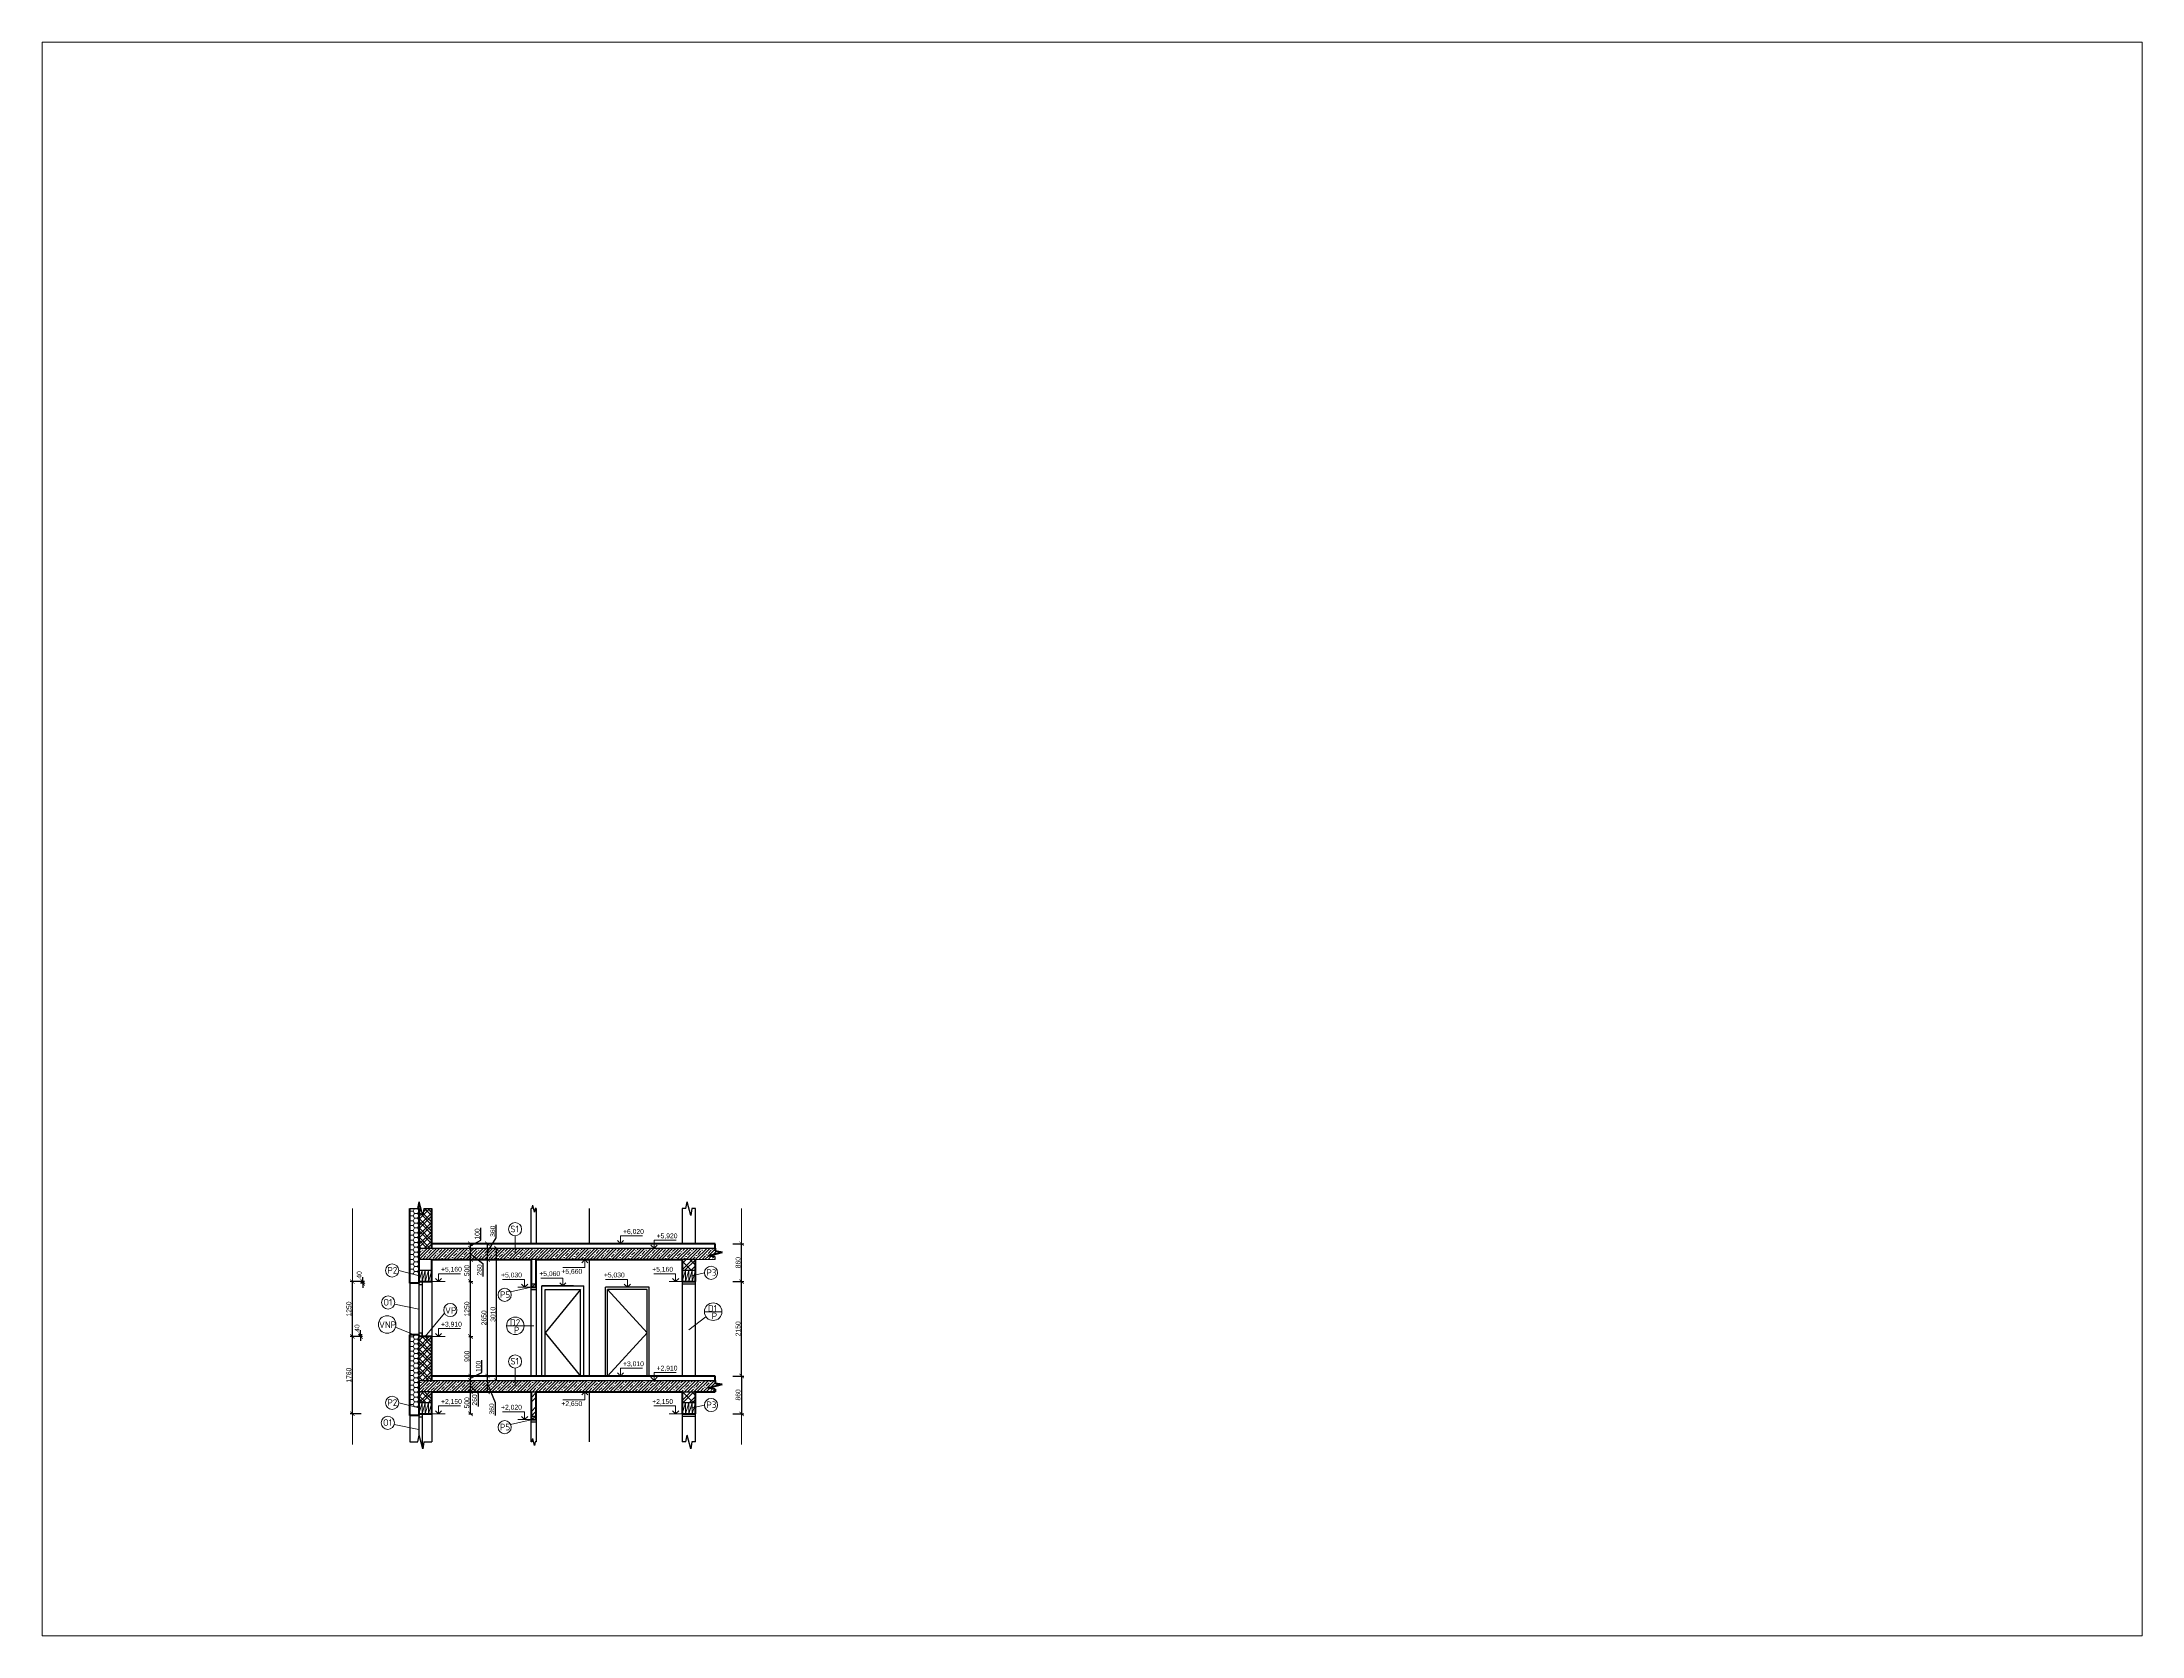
# Paper-space layout 'Layout2' of a CAD drawing. Header units: millimetres. Extents: x 26 to 231, y 20 to 176.
# The model-space entities are those that its viewports show. They can reach past a viewport. Long polylines and large blocks are cut down to what shows.
import ezdxf

# ---------------------------------------------------------------- set-up
doc = ezdxf.new("R2010")
doc.units = ezdxf.units.MM
doc.header["$LTSCALE"] = 300
doc.linetypes.add('HIDDEN', pattern=[0.375, 0.25, -0.125])
doc.layers.get('0').update_dxf_attribs({"plot": 0})
for name, color, linetype, lineweight in [('00 kóty', 7, 'Continuous', 13), ('00 popis', 7, 'Continuous', 13), ('00 tenká plná', 7, 'Continuous', 13), ('00 zdivo', 7, 'Continuous', 50), ('00 šrafy', 7, 'Continuous', 13), ('01 tlustá plná', 7, 'Continuous', 25), ('01 tlustá čárkovaná', 7, 'HIDDEN', 25)]:
    doc.layers.add(name, color=color, linetype=linetype, lineweight=lineweight)
doc.styles.add('ISOCPEUR', font='isocpeur.ttf')
doc.styles.add('koty4', font='arial.ttf', dxfattribs={"height": 110})
doc.dimstyles.new('moje koty osy', dxfattribs={"dimscale": 40, "dimtxt": 130, "dimasz": 2.5, "dimexe": 1.25, "dimexo": 0.0005, "dimtad": 1, "dimtxsty": 'koty4', "dimblk": 'ARCHTICK', "dimcen": 2.5, "dimadec": 0, "dimazin": 0, "dimtfac": 1, "dimtmove": 0, "dimatfit": 3, "dimfxl": 1, "dimfxlon": 1, "dimarcsym": 0})
doc.dimstyles.new('osy 5', dxfattribs={"dimscale": 40, "dimtxt": 110, "dimasz": 2.5, "dimexe": 1.25, "dimexo": 0.0005, "dimtad": 1, "dimtxsty": 'koty4', "dimblk": 'ARCHTICK', "dimcen": 2.5, "dimadec": 0, "dimazin": 0, "dimtfac": 1, "dimtmove": 0, "dimatfit": 3, "dimfxl": 5, "dimfxlon": 1, "dimarcsym": 0})
pattern_1 = [(45, (0, 0), (-106.066, 106.066), []), (45, (70, 0), (-106.066, 106.066), []), (315, (0, 0), (106.066, 106.066), []), (315, (70, 0), (106.066, 106.066), [])]
pattern_2 = [(45, (0, 0), (-106.066, 106.066), []), (45, (70, 0), (-106.066, 106.066), []), (315, (0, 0), (106.066, 106.066), [])]
pattern_3 = [(45, (0, 0), (-106.066, 106.066), [100, -40, 0, -40]), (45, (70, 0), (-106.066, 106.066), []), (45, (140, 0), (-106.066, 106.066), [])]

# ---------------------------------------------------------------- blocks, each defined once
blk = doc.blocks.new('_ArchTick')
at = {"color": 0, "linetype": 'ByBlock', "const_width": 0.15}
blk.add_lwpolyline([(-0.5, -0.5), (0.5, 0.5)], dxfattribs=at)
blk = doc.blocks.new('*D10')
at = {"layer": '00 kóty', "color": 0, "lineweight": -2, "transparency": 16777216}
for p, q in [((1952, 8184), (1862, 8184)), ((1952, 8144), (1862, 8144)), ((1912, 8184), (1912, 8284)), ((1912, 8144), (1912, 8184)), ((1912, 8144), (1912, 8044))]:
    blk.add_line(p, q, dxfattribs=at)
at = {"layer": 'Defpoints', "color": 0, "transparency": 16777216}
for p in [(1912, 8184), (3236, 8184), (3236, 8144)]:
    blk.add_point(p, dxfattribs=at)
at = {"layer": '00 kóty', "color": 0, "lineweight": -2, "transparency": 16777216, "xscale": 100, "yscale": 100, "zscale": 100}
for p, rotation in [((1912, 8184), 270), ((1912, 8144), 90)]:
    blk.add_blockref('_ArchTick', p, dxfattribs=dict(at, rotation=rotation))
at = {"layer": '00 kóty', "color": 0, "transparency": 16777216, "insert": (1831, 8164), "char_height": 110, "attachment_point": 5, "rotation": 90, "style": 'koty4'}
blk.add_mtext('        40', dxfattribs=at)
blk = doc.blocks.new('*D11')
at = {"layer": '00 kóty', "color": 0, "lineweight": -2, "transparency": 16777216}
for p, q in [((2002, 9394), (1912, 9394)), ((2002, 9354), (1912, 9354)), ((1962, 9394), (1962, 9494)), ((1962, 9354), (1962, 9394)), ((1962, 9354), (1962, 9254))]:
    blk.add_line(p, q, dxfattribs=at)
at = {"layer": 'Defpoints', "color": 0, "transparency": 16777216}
for p in [(1962, 9394), (3236, 9394), (3236, 9354)]:
    blk.add_point(p, dxfattribs=at)
at = {"layer": '00 kóty', "color": 0, "lineweight": -2, "transparency": 16777216, "xscale": 100, "yscale": 100, "zscale": 100}
for p, rotation in [((1962, 9394), 270), ((1962, 9354), 90)]:
    blk.add_blockref('_ArchTick', p, dxfattribs=dict(at, rotation=rotation))
at = {"layer": '00 kóty', "color": 0, "transparency": 16777216, "insert": (1881, 9374), "char_height": 110, "attachment_point": 5, "rotation": 90, "style": 'koty4'}
blk.add_mtext('        40', dxfattribs=at)
blk = doc.blocks.new('VYSKOVA KOTA')
at = {"layer": '00 popis'}
for p, q in [((61883, 624), (61812, 695)), ((61883, 803), (61883, 624)), ((61883, 803), (62383, 803)), ((61883, 624), (61953, 695))]:
    blk.add_line(p, q, dxfattribs=at)
blk = doc.blocks.new('*D12')
at = {"layer": '00 kóty', "color": 0, "lineweight": -2, "transparency": 16777216}
for p, q in [((10387, 7244), (10637, 7244)), ((10587, 7244), (10587, 6384)), ((10387, 6384), (10637, 6384))]:
    blk.add_line(p, q, dxfattribs=at)
at = {"layer": 'Defpoints', "color": 0, "transparency": 16777216}
for p in [(9986, 7244), (9536, 6384), (10587, 6384)]:
    blk.add_point(p, dxfattribs=at)
at = {"layer": '00 kóty', "color": 0, "lineweight": -2, "transparency": 16777216, "xscale": 100, "yscale": 100, "zscale": 100}
for p, rotation in [((10587, 7244), 90), ((10587, 6384), 270)]:
    blk.add_blockref('_ArchTick', p, dxfattribs=dict(at, rotation=rotation))
at = {"layer": '00 kóty', "color": 0, "transparency": 16777216, "insert": (10506, 6814), "char_height": 110, "attachment_point": 5, "rotation": 90, "style": 'koty4'}
blk.add_mtext('860', dxfattribs=at)
blk = doc.blocks.new('*D13')
at = {"layer": '00 kóty', "color": 0, "lineweight": -2, "transparency": 16777216}
for p, q in [((10387, 9394), (10637, 9394)), ((10587, 7244), (10587, 9394)), ((10587, 7244), (10637, 7244))]:
    blk.add_line(p, q, dxfattribs=at)
at = {"layer": 'Defpoints', "color": 0, "transparency": 16777216}
for p in [(9536, 9394), (10587, 9394), (10587, 7244)]:
    blk.add_point(p, dxfattribs=at)
at = {"layer": '00 kóty', "color": 0, "lineweight": -2, "transparency": 16777216, "xscale": 100, "yscale": 100, "zscale": 100}
for p, rotation in [((10587, 9394), 90), ((10587, 7244), 270)]:
    blk.add_blockref('_ArchTick', p, dxfattribs=dict(at, rotation=rotation))
at = {"layer": '00 kóty', "color": 0, "transparency": 16777216, "insert": (10506, 8319), "char_height": 110, "attachment_point": 5, "rotation": 90, "style": 'koty4'}
blk.add_mtext('2150', dxfattribs=at)
blk = doc.blocks.new('*D14')
at = {"layer": '00 kóty', "color": 0, "lineweight": -2, "transparency": 16777216}
for p, q in [((10387, 10254), (10637, 10254)), ((10587, 9394), (10587, 10254)), ((10387, 9394), (10637, 9394))]:
    blk.add_line(p, q, dxfattribs=at)
at = {"layer": 'Defpoints', "color": 0, "transparency": 16777216}
for p in [(9986, 10254), (10587, 10254), (9536, 9394)]:
    blk.add_point(p, dxfattribs=at)
at = {"layer": '00 kóty', "color": 0, "lineweight": -2, "transparency": 16777216, "xscale": 100, "yscale": 100, "zscale": 100}
for p, rotation in [((10587, 10254), 90), ((10587, 9394), 270)]:
    blk.add_blockref('_ArchTick', p, dxfattribs=dict(at, rotation=rotation))
at = {"layer": '00 kóty', "color": 0, "transparency": 16777216, "insert": (10506, 9824), "char_height": 110, "attachment_point": 5, "rotation": 90, "style": 'koty4'}
blk.add_mtext('860', dxfattribs=at)
blk = doc.blocks.new('*D15')
at = {"layer": '00 kóty', "color": 0, "lineweight": -2, "transparency": 16777216}
for p, q in [((1926, 8144), (1676, 8144)), ((1726, 6384), (1726, 8144)), ((1926, 6384), (1676, 6384))]:
    blk.add_line(p, q, dxfattribs=at)
at = {"layer": 'Defpoints', "color": 0, "transparency": 16777216}
for p in [(1726, 8144), (3236, 8144), (3236, 6384)]:
    blk.add_point(p, dxfattribs=at)
at = {"layer": '00 kóty', "color": 0, "lineweight": -2, "transparency": 16777216, "xscale": 100, "yscale": 100, "zscale": 100}
for p, rotation in [((1726, 8144), 90), ((1726, 6384), 270)]:
    blk.add_blockref('_ArchTick', p, dxfattribs=dict(at, rotation=rotation))
at = {"layer": '00 kóty', "color": 0, "transparency": 16777216, "insert": (1645, 7264), "char_height": 110, "attachment_point": 5, "rotation": 90, "style": 'koty4'}
blk.add_mtext('1760', dxfattribs=at)
blk = doc.blocks.new('*D16')
at = {"layer": '00 kóty', "color": 0, "lineweight": -2, "transparency": 16777216}
for p, q in [((1926, 9394), (1676, 9394)), ((1726, 8144), (1726, 9394)), ((1926, 8144), (1676, 8144))]:
    blk.add_line(p, q, dxfattribs=at)
at = {"layer": 'Defpoints', "color": 0, "transparency": 16777216}
for p in [(1726, 9394), (3236, 9394), (3236, 8144)]:
    blk.add_point(p, dxfattribs=at)
at = {"layer": '00 kóty', "color": 0, "lineweight": -2, "transparency": 16777216, "xscale": 100, "yscale": 100, "zscale": 100}
for p, rotation in [((1726, 9394), 90), ((1726, 8144), 270)]:
    blk.add_blockref('_ArchTick', p, dxfattribs=dict(at, rotation=rotation))
at = {"layer": '00 kóty', "color": 0, "transparency": 16777216, "insert": (1645, 8769), "char_height": 110, "attachment_point": 5, "rotation": 90, "style": 'koty4'}
blk.add_mtext('1250', dxfattribs=at)
blk = doc.blocks.new('*D17')
at = {"layer": '00 kóty', "color": 0, "lineweight": -2, "transparency": 16777216}
for p, q in [((4375, 6884), (4465, 6884)), ((4415, 6384), (4415, 6884)), ((4375, 6384), (4465, 6384))]:
    blk.add_line(p, q, dxfattribs=at)
at = {"layer": 'Defpoints', "color": 0, "transparency": 16777216}
for p in [(3536, 6884), (4415, 6884), (3536, 6384)]:
    blk.add_point(p, dxfattribs=at)
at = {"layer": '00 kóty', "color": 0, "lineweight": -2, "transparency": 16777216, "xscale": 100, "yscale": 100, "zscale": 100}
for p, rotation in [((4415, 6884), 90), ((4415, 6384), 270)]:
    blk.add_blockref('_ArchTick', p, dxfattribs=dict(at, rotation=rotation))
at = {"layer": '00 kóty', "color": 0, "transparency": 16777216, "insert": (4333, 6634), "char_height": 110, "attachment_point": 5, "rotation": 90, "style": 'koty4'}
blk.add_mtext('500', dxfattribs=at)
blk = doc.blocks.new('*D18')
at = {"layer": '00 kóty', "color": 0, "lineweight": -2, "transparency": 16777216}
for p, q in [((4375, 7144), (4465, 7144)), ((4375, 6884), (4465, 6884)), ((4415, 6884), (4415, 7144)), ((4415, 7014), (4589, 6846)), ((4589, 6846), (4589, 6551))]:
    blk.add_line(p, q, dxfattribs=at)
at = {"layer": 'Defpoints', "color": 0, "transparency": 16777216}
for p in [(3236, 7144), (3536, 6884), (4415, 7144)]:
    blk.add_point(p, dxfattribs=at)
at = {"layer": '00 kóty', "color": 0, "lineweight": -2, "transparency": 16777216, "xscale": 100, "yscale": 100, "zscale": 100}
for p, rotation in [((4415, 7144), 90), ((4415, 6884), 270)]:
    blk.add_blockref('_ArchTick', p, dxfattribs=dict(at, rotation=rotation))
at = {"layer": '00 kóty', "color": 0, "transparency": 16777216, "insert": (4508, 6699), "char_height": 110, "attachment_point": 5, "rotation": 90, "style": 'koty4'}
blk.add_mtext('260', dxfattribs=at)
blk = doc.blocks.new('*D19')
at = {"layer": '00 kóty', "color": 0, "lineweight": -2, "transparency": 16777216}
for p, q in [((4375, 7244), (4465, 7244)), ((4415, 7194), (4674, 7324)), ((4415, 7144), (4415, 7244)), ((4674, 7324), (4674, 7606)), ((4375, 7144), (4465, 7144))]:
    blk.add_line(p, q, dxfattribs=at)
at = {"layer": 'Defpoints', "color": 0, "transparency": 16777216}
for p in [(3536, 7244), (4415, 7244), (3236, 7144)]:
    blk.add_point(p, dxfattribs=at)
at = {"layer": '00 kóty', "color": 0, "lineweight": -2, "transparency": 16777216, "xscale": 100, "yscale": 100, "zscale": 100}
for p, rotation in [((4415, 7244), 90), ((4415, 7144), 270)]:
    blk.add_blockref('_ArchTick', p, dxfattribs=dict(at, rotation=rotation))
at = {"layer": '00 kóty', "color": 0, "transparency": 16777216, "insert": (4593, 7465), "char_height": 110, "attachment_point": 5, "rotation": 90, "style": 'koty4'}
blk.add_mtext('100', dxfattribs=at)
blk = doc.blocks.new('*D20')
at = {"layer": '00 kóty', "color": 0, "lineweight": -2, "transparency": 16777216}
for p, q in [((4375, 8144), (4465, 8144)), ((4415, 7244), (4415, 8144)), ((4375, 7244), (4465, 7244))]:
    blk.add_line(p, q, dxfattribs=at)
at = {"layer": 'Defpoints', "color": 0, "transparency": 16777216}
for p in [(3536, 8144), (4415, 8144), (3536, 7244)]:
    blk.add_point(p, dxfattribs=at)
at = {"layer": '00 kóty', "color": 0, "lineweight": -2, "transparency": 16777216, "xscale": 100, "yscale": 100, "zscale": 100}
for p, rotation in [((4415, 8144), 90), ((4415, 7244), 270)]:
    blk.add_blockref('_ArchTick', p, dxfattribs=dict(at, rotation=rotation))
at = {"layer": '00 kóty', "color": 0, "transparency": 16777216, "insert": (4333, 7694), "char_height": 110, "attachment_point": 5, "rotation": 90, "style": 'koty4'}
blk.add_mtext('900', dxfattribs=at)
blk = doc.blocks.new('*D21')
at = {"layer": '00 kóty', "color": 0, "lineweight": -2, "transparency": 16777216}
for p, q in [((4375, 9394), (4465, 9394)), ((4415, 8144), (4415, 9394)), ((4375, 8144), (4465, 8144))]:
    blk.add_line(p, q, dxfattribs=at)
at = {"layer": 'Defpoints', "color": 0, "transparency": 16777216}
for p in [(3536, 9394), (4415, 9394), (3536, 8144)]:
    blk.add_point(p, dxfattribs=at)
at = {"layer": '00 kóty', "color": 0, "lineweight": -2, "transparency": 16777216, "xscale": 100, "yscale": 100, "zscale": 100}
for p, rotation in [((4415, 9394), 90), ((4415, 8144), 270)]:
    blk.add_blockref('_ArchTick', p, dxfattribs=dict(at, rotation=rotation))
at = {"layer": '00 kóty', "color": 0, "transparency": 16777216, "insert": (4333, 8769), "char_height": 110, "attachment_point": 5, "rotation": 90, "style": 'koty4'}
blk.add_mtext('1250', dxfattribs=at)
blk = doc.blocks.new('*D22')
at = {"layer": '00 kóty', "color": 0, "lineweight": -2, "transparency": 16777216}
for p, q in [((4375, 9894), (4465, 9894)), ((4415, 9394), (4415, 9894)), ((4375, 9394), (4465, 9394))]:
    blk.add_line(p, q, dxfattribs=at)
at = {"layer": 'Defpoints', "color": 0, "transparency": 16777216}
for p in [(3536, 9894), (4415, 9894), (3536, 9394)]:
    blk.add_point(p, dxfattribs=at)
at = {"layer": '00 kóty', "color": 0, "lineweight": -2, "transparency": 16777216, "xscale": 100, "yscale": 100, "zscale": 100}
for p, rotation in [((4415, 9894), 90), ((4415, 9394), 270)]:
    blk.add_blockref('_ArchTick', p, dxfattribs=dict(at, rotation=rotation))
at = {"layer": '00 kóty', "color": 0, "transparency": 16777216, "insert": (4333, 9644), "char_height": 110, "attachment_point": 5, "rotation": 90, "style": 'koty4'}
blk.add_mtext('500', dxfattribs=at)
blk = doc.blocks.new('*D23')
at = {"layer": '00 kóty', "color": 0, "lineweight": -2, "transparency": 16777216}
for p, q in [((4375, 10154), (4465, 10154)), ((4415, 9894), (4415, 10154)), ((4375, 9894), (4465, 9894)), ((4415, 10024), (4699, 9805)), ((4699, 9805), (4699, 9511))]:
    blk.add_line(p, q, dxfattribs=at)
at = {"layer": 'Defpoints', "color": 0, "transparency": 16777216}
for p in [(3536, 10154), (4415, 10154), (3536, 9894)]:
    blk.add_point(p, dxfattribs=at)
at = {"layer": '00 kóty', "color": 0, "lineweight": -2, "transparency": 16777216, "xscale": 100, "yscale": 100, "zscale": 100}
for p, rotation in [((4415, 10154), 90), ((4415, 9894), 270)]:
    blk.add_blockref('_ArchTick', p, dxfattribs=dict(at, rotation=rotation))
at = {"layer": '00 kóty', "color": 0, "transparency": 16777216, "insert": (4618, 9658), "char_height": 110, "attachment_point": 5, "rotation": 90, "style": 'koty4'}
blk.add_mtext('260', dxfattribs=at)
blk = doc.blocks.new('*D24')
at = {"layer": '00 kóty', "color": 0, "lineweight": -2, "transparency": 16777216}
for p, q in [((4649, 10335), (4649, 10617)), ((4375, 10254), (4465, 10254)), ((4375, 10154), (4465, 10154)), ((4415, 10204), (4649, 10335)), ((4415, 10154), (4415, 10254))]:
    blk.add_line(p, q, dxfattribs=at)
at = {"layer": 'Defpoints', "color": 0, "transparency": 16777216}
for p in [(3536, 10254), (3536, 10154), (4415, 10254)]:
    blk.add_point(p, dxfattribs=at)
at = {"layer": '00 kóty', "color": 0, "lineweight": -2, "transparency": 16777216, "xscale": 100, "yscale": 100, "zscale": 100}
for p, rotation in [((4415, 10254), 90), ((4415, 10154), 270)]:
    blk.add_blockref('_ArchTick', p, dxfattribs=dict(at, rotation=rotation))
at = {"layer": '00 kóty', "color": 0, "transparency": 16777216, "insert": (4568, 10476), "char_height": 110, "attachment_point": 5, "rotation": 90, "style": 'koty4'}
blk.add_mtext('100', dxfattribs=at)
blk = doc.blocks.new('*D25')
at = {"layer": '00 kóty', "color": 0, "lineweight": -2, "transparency": 16777216}
for p, q in [((5008, 10154), (4958, 10154)), ((5008, 7144), (5008, 10154)), ((5008, 7144), (4958, 7144))]:
    blk.add_line(p, q, dxfattribs=at)
at = {"layer": 'Defpoints', "color": 0, "transparency": 16777216}
for p in [(5008, 10154), (5008, 10154), (5008, 7144)]:
    blk.add_point(p, dxfattribs=at)
at = {"layer": '00 kóty', "color": 0, "lineweight": -2, "transparency": 16777216, "xscale": 100, "yscale": 100, "zscale": 100}
for p, rotation in [((5008, 10154), 90), ((5008, 7144), 270)]:
    blk.add_blockref('_ArchTick', p, dxfattribs=dict(at, rotation=rotation))
at = {"layer": '00 kóty', "color": 0, "transparency": 16777216, "insert": (4927, 8649), "char_height": 110, "attachment_point": 5, "rotation": 90, "style": 'koty4'}
blk.add_mtext('3010', dxfattribs=at)
blk = doc.blocks.new('*D26')
at = {"layer": '00 kóty', "color": 0, "lineweight": -2, "transparency": 16777216}
for p, q in [((4802, 7244), (4852, 7244)), ((4802, 6884), (4802, 7244)), ((4802, 7064), (4979, 6640)), ((4802, 6884), (4852, 6884)), ((4979, 6640), (4979, 6347))]:
    blk.add_line(p, q, dxfattribs=at)
at = {"layer": 'Defpoints', "color": 0, "transparency": 16777216}
for p in [(4802, 7244), (4802, 7244), (4802, 6884)]:
    blk.add_point(p, dxfattribs=at)
at = {"layer": '00 kóty', "color": 0, "lineweight": -2, "transparency": 16777216, "xscale": 100, "yscale": 100, "zscale": 100}
for p, rotation in [((4802, 7244), 90), ((4802, 6884), 270)]:
    blk.add_blockref('_ArchTick', p, dxfattribs=dict(at, rotation=rotation))
at = {"layer": '00 kóty', "color": 0, "transparency": 16777216, "insert": (4898, 6494), "char_height": 110, "attachment_point": 5, "rotation": 90, "style": 'koty4'}
blk.add_mtext('360', dxfattribs=at)
blk = doc.blocks.new('*D27')
at = {"layer": '00 kóty', "color": 0, "lineweight": -2, "transparency": 16777216}
for p, q in [((4762, 9894), (4852, 9894)), ((4802, 7244), (4802, 9894)), ((4802, 7244), (4852, 7244))]:
    blk.add_line(p, q, dxfattribs=at)
at = {"layer": 'Defpoints', "color": 0, "transparency": 16777216}
for p in [(4666, 9894), (4802, 9894), (4802, 7244)]:
    blk.add_point(p, dxfattribs=at)
at = {"layer": '00 kóty', "color": 0, "lineweight": -2, "transparency": 16777216, "xscale": 100, "yscale": 100, "zscale": 100}
for p, rotation in [((4802, 9894), 90), ((4802, 7244), 270)]:
    blk.add_blockref('_ArchTick', p, dxfattribs=dict(at, rotation=rotation))
at = {"layer": '00 kóty', "color": 0, "transparency": 16777216, "insert": (4721, 8569), "char_height": 110, "attachment_point": 5, "rotation": 90, "style": 'koty4'}
blk.add_mtext('2650', dxfattribs=at)
blk = doc.blocks.new('*D28')
at = {"layer": '00 kóty', "color": 0, "lineweight": -2, "transparency": 16777216}
for p, q in [((5002, 10392), (5002, 10685)), ((4762, 10254), (4852, 10254)), ((4802, 10074), (5002, 10392)), ((4802, 9894), (4802, 10254)), ((4762, 9894), (4852, 9894))]:
    blk.add_line(p, q, dxfattribs=at)
at = {"layer": 'Defpoints', "color": 0, "transparency": 16777216}
for p in [(3536, 10254), (4802, 10254), (4666, 9894)]:
    blk.add_point(p, dxfattribs=at)
at = {"layer": '00 kóty', "color": 0, "lineweight": -2, "transparency": 16777216, "xscale": 100, "yscale": 100, "zscale": 100}
for p, rotation in [((4802, 10254), 90), ((4802, 9894), 270)]:
    blk.add_blockref('_ArchTick', p, dxfattribs=dict(at, rotation=rotation))
at = {"layer": '00 kóty', "color": 0, "transparency": 16777216, "insert": (4921, 10539), "char_height": 110, "attachment_point": 5, "rotation": 90, "style": 'koty4'}
blk.add_mtext('360', dxfattribs=at)

msp = doc.modelspace()

# ---------------------------------------------------------------- hatches: boundary and pattern name
at = {"layer": '00 šrafy'}
h = msp.add_hatch(dxfattribs=at)
h.set_pattern_fill('HONEY', color=256, scale=20)
h.paths.add_polyline_path([(3235.917, 11167.445), (3215.917, 11054.02), (3035.917, 11054.02), (3035.917, 9579.518), (3235.917, 9528.572), (3235.917, 11054.02)])
h = msp.add_hatch(dxfattribs=at)
h.set_pattern_fill('ZDIVO_PEV-VYS', color=256, scale=20, pattern_type=2)
h.set_pattern_definition(pattern_1)
h.paths.add_polyline_path([(3535.917, 11054.02), (3355.917, 11054.02), (3328.133, 10896.451), (3243.7, 11211.589), (3235.917, 11167.445), (3235.917, 10154.02), (3535.917, 10154.02)])
h = msp.add_hatch(dxfattribs=at)
h.set_pattern_fill('BETON_ZB', color=256, scale=20, pattern_type=2)
h.set_pattern_definition(pattern_3)
h.paths.add_polyline_path([(9235.917, 9894.02), (9535.917, 9894.02), (9985.917, 9894.02), (9985.917, 9954.02), (9828.347, 9981.804), (10143.486, 10066.236), (9985.917, 10094.02), (9985.917, 10154.02), (3235.917, 10154.02), (3235.917, 9894.02), (3535.917, 9894.02), (5795.917, 9894.02), (5910.917, 9894.02)])
h.paths.add_polyline_path([(5035.003, 10383.321), (5035.003, 10694.712), (4808.325, 10694.712), (4808.325, 10383.321)], flags=9)
h = msp.add_hatch(dxfattribs=at)
h.set_pattern_fill('ZDIVO_PEV-STR', color=256, scale=20, pattern_type=2)
h.set_pattern_definition(pattern_2)
h.paths.add_polyline_path([(9535.917, 9894.02), (9235.917, 9894.02), (9235.917, 9644.02), (9535.917, 9644.02)])
h = msp.add_hatch(dxfattribs=at)
h.set_pattern_fill('HONEY', color=256, scale=20)
h.paths.add_polyline_path([(3235.917, 8144.02), (3235.917, 8184.02), (3035.917, 8184.02), (3035.917, 6569.518), (3235.917, 6518.572), (3235.917, 6884.02), (3235.917, 7144.02)])
h = msp.add_hatch(dxfattribs=at)
h.set_pattern_fill('ZDIVO_PEV-VYS', color=256, scale=20, pattern_type=2)
h.set_pattern_definition(pattern_1)
h.paths.add_polyline_path([(3535.917, 8144.02), (3235.917, 8144.02), (3235.917, 7144.02), (3535.917, 7144.02)])
h = msp.add_hatch(dxfattribs=at)
h.set_pattern_fill('BETON_ZB', color=256, scale=20, pattern_type=2)
h.set_pattern_definition(pattern_3)
h.paths.add_polyline_path([(9985.917, 6944.02), (9828.347, 6971.804), (10143.486, 7056.236), (9985.917, 7084.02), (9985.917, 7144.02), (3235.917, 7144.02), (3235.917, 6884.02), (3535.917, 6884.02), (5795.917, 6884.02), (5910.917, 6884.02), (9235.917, 6884.02), (9535.917, 6884.02), (9985.917, 6884.02)])
h = msp.add_hatch(dxfattribs=at)
h.set_pattern_fill('ZDIVO_PEV-VYS', color=256, scale=20, pattern_type=2)
h.set_pattern_definition(pattern_1)
h.paths.add_polyline_path([(3535.917, 6884.02), (3235.917, 6884.02), (3235.917, 6634.02), (3535.917, 6634.02)])
h = msp.add_hatch(dxfattribs=at)
h.set_pattern_fill('ZDIVO_OBECNE', color=256, scale=30, pattern_type=2)
h.set_pattern_definition([(45, (0, 0), (-159.099, 159.099), []), (45, (105, 0), (-159.099, 159.099), [])])
h.paths.add_polyline_path([(5910.917, 6884.02), (5795.917, 6884.02), (5795.917, 6329.02), (5910.917, 6329.02)])
h = msp.add_hatch(dxfattribs=at)
h.set_pattern_fill('ZDIVO_PEV-STR', color=256, scale=20, pattern_type=2)
h.set_pattern_definition(pattern_2)
h.paths.add_polyline_path([(9535.917, 6884.02), (9235.917, 6884.02), (9235.917, 6634.02), (9535.917, 6634.02)])

# ---------------------------------------------------------------- linework, layer by layer
at = {"layer": '00 kóty'}
for p, q in [((1725.997, 9394.02), (1725.997, 11054.02)), ((10587.226, 10254.02), (10587.226, 11054.02)), ((9535.917, 9894.02), (9985.917, 9894.02)), ((9985.917, 9894.02), (9985.917, 9954.02)), ((1725.997, 6384.02), (1725.997, 5684.02)), ((10587.226, 6384.02), (10587.226, 5684.02))]:
    msp.add_line(p, q, dxfattribs=at)
at = {"layer": '00 popis'}
for p, q in [((5429.606, 10435.608), (5429.606, 10035.447)), ((3273.417, 9519.02), (2779.827, 9644.752)), ((9423.417, 9519.02), (9741.253, 9594.112)), ((3535.917, 9394.02), (3835.917, 9394.02)), ((5795.917, 9264.02), (5328.019, 9157.152)), ((5795.917, 9264.02), (5495.917, 9264.02)), ((9235.917, 9394.02), (8935.917, 9394.02)), ((3235.917, 8769.02), (2684.522, 8881.122)), ((3385.917, 8144.02), (3822, 8675.292)), ((9738.341, 8707.531), (10138.341, 8707.531)), ((3135.917, 8184.02), (2707.677, 8353.469)), ((3535.917, 8144.02), (3835.917, 8144.02)), ((5234.398, 8386.165), (5634.398, 8386.165)), ((5634.398, 8386.165), (5853.417, 8386.165)), ((9385.917, 8292.295), (9773.103, 8594.854)), ((5429.606, 7425.608), (5429.606, 7025.447)), ((3273.417, 6509.02), (2779.827, 6634.752)), ((3535.917, 6384.02), (3835.917, 6384.02)), ((5795.917, 6250.056), (5328.019, 6143.187)), ((5795.917, 6254.02), (5495.917, 6254.02)), ((9235.917, 6384.02), (8935.917, 6384.02)), ((9423.417, 6509.02), (9741.253, 6584.112)), ((3235.917, 6030.008), (2676.536, 6143.733))]:
    msp.add_line(p, q, dxfattribs=at)
for centre, radius in [((5429.606, 10585.608), 150), ((2629.827, 9644.752), 150), ((9891.253, 9594.112), 150), ((5192.733, 9092.36), 150), ((2517.895, 8416.578), 200), ((2538.929, 8917.215), 150), ((3954.703, 8745.219), 150), ((9938.341, 8707.531), 200), ((5434.398, 8386.165), 200), ((5429.606, 7575.608), 150), ((2629.827, 6634.752), 150), ((9891.253, 6584.112), 150), ((2530.944, 6179.827), 150), ((5192.733, 6078.396), 150)]:
    msp.add_circle(centre, radius, dxfattribs=at)
at = {"layer": '00 tenká plná'}
for p, q in [((3310.917, 9644.02), (3235.917, 9394.02)), ((3385.917, 9644.02), (3310.917, 9394.02)), ((3310.917, 9644.02), (3310.917, 9394.02)), ((3460.917, 9644.02), (3385.917, 9394.02)), ((3385.917, 9394.02), (3385.917, 9644.02)), ((3535.917, 9644.02), (3460.917, 9394.02)), ((3460.917, 9394.02), (3460.917, 9644.02)), ((9310.917, 9644.02), (9235.917, 9394.02)), ((9385.917, 9644.02), (9310.917, 9394.02)), ((9310.917, 9644.02), (9310.917, 9394.02)), ((9460.917, 9644.02), (9385.917, 9394.02)), ((9385.917, 9394.02), (9385.917, 9644.02)), ((9535.917, 9644.02), (9460.917, 9394.02)), ((9460.917, 9394.02), (9460.917, 9644.02)), ((5795.917, 9264.02), (5910.917, 9339.02)), ((3310.917, 6634.02), (3235.917, 6384.02)), ((3385.917, 6634.02), (3310.917, 6384.02)), ((3310.917, 6634.02), (3310.917, 6384.02)), ((3460.917, 6634.02), (3385.917, 6384.02)), ((3385.917, 6384.02), (3385.917, 6634.02)), ((3535.917, 6634.02), (3460.917, 6384.02)), ((3460.917, 6384.02), (3460.917, 6634.02)), ((5795.917, 6254.02), (5910.917, 6329.02)), ((9310.917, 6634.02), (9235.917, 6384.02)), ((9385.917, 6634.02), (9310.917, 6384.02)), ((9310.917, 6634.02), (9310.917, 6384.02)), ((9460.917, 6634.02), (9385.917, 6384.02)), ((9385.917, 6384.02), (9385.917, 6634.02)), ((9535.917, 6634.02), (9460.917, 6384.02)), ((9460.917, 6384.02), (9460.917, 6634.02))]:
    msp.add_line(p, q, dxfattribs=at)
at = {"layer": '00 zdivo'}
for p, q in [((3035.917, 9354.02), (3035.917, 11054.02)), ((3035.917, 9354.02), (3035.917, 11054.02)), ((3235.917, 11054.02), (3235.917, 9354.02)), ((3535.917, 10154.02), (3535.917, 11054.02)), ((3235.917, 10154.02), (3235.917, 9894.02)), ((9985.917, 10254.02), (3535.917, 10254.02)), ((9828.347, 9981.804), (10143.486, 10066.236)), ((9985.917, 10154.02), (9985.917, 10254.02)), ((9985.917, 10154.02), (9985.917, 10094.02)), ((9985.917, 10094.02), (10143.486, 10066.236)), ((3535.917, 9394.02), (3535.917, 9894.02)), ((3535.917, 9894.02), (5795.917, 9894.02)), ((5795.917, 9894.02), (5795.917, 9264.02)), ((5910.917, 9894.02), (9235.917, 9894.02)), ((5910.917, 9264.02), (5910.917, 9894.02)), ((9235.917, 9894.02), (9235.917, 9394.02)), ((9535.917, 9394.02), (9535.917, 9894.02)), ((9985.917, 9954.02), (9828.347, 9981.804)), ((3235.917, 9354.02), (3035.917, 9354.02)), ((3235.917, 9434.02), (3235.917, 9394.02)), ((3235.917, 9394.02), (3535.917, 9394.02)), ((5795.917, 9264.02), (5910.917, 9264.02)), ((9235.917, 9394.02), (9535.917, 9394.02)), ((3035.917, 6344.02), (3035.917, 8184.02)), ((3235.917, 8184.02), (3035.917, 8184.02)), ((3235.917, 8184.02), (3235.917, 8144.02)), ((3535.917, 8144.02), (3235.917, 8144.02)), ((3535.917, 7144.02), (3535.917, 8144.02)), ((9985.917, 7244.02), (3535.917, 7244.02)), ((9985.917, 7144.02), (9985.917, 7244.02)), ((3235.917, 7144.02), (3235.917, 6884.02)), ((3235.917, 6884.02), (3235.917, 6344.02)), ((3535.917, 6884.02), (5795.917, 6884.02)), ((3535.917, 6384.02), (3535.917, 6884.02)), ((5795.917, 6884.02), (5795.917, 6254.02)), ((5910.917, 6254.02), (5910.917, 6884.02)), ((5910.917, 6884.02), (9235.917, 6884.02)), ((9235.917, 6884.02), (9235.917, 6384.02)), ((9535.917, 6884.02), (9985.917, 6884.02)), ((9535.917, 6384.02), (9535.917, 6884.02)), ((9828.347, 6971.804), (10143.486, 7056.236)), ((9985.917, 6944.02), (9828.347, 6971.804)), ((9985.917, 7144.02), (9985.917, 7084.02)), ((9985.917, 7084.02), (10143.486, 7056.236)), ((9985.917, 6944.02), (9985.917, 6884.02)), ((3235.917, 6344.02), (3035.917, 6344.02)), ((3235.917, 6384.02), (3535.917, 6384.02)), ((5795.917, 6254.02), (5910.917, 6254.02)), ((9235.917, 6384.02), (9535.917, 6384.02))]:
    msp.add_line(p, q, dxfattribs=at)
at = {"layer": '01 tlustá plná'}
for p, q in [((3035.917, 11054.02), (3215.917, 11054.02)), ((3215.917, 11054.02), (3243.7, 11211.589)), ((3235.917, 11167.445), (3235.917, 10154.02)), ((3328.133, 10896.451), (3243.7, 11211.589)), ((3355.917, 11054.02), (3328.133, 10896.451)), ((3355.917, 11054.02), (3535.917, 11054.02)), ((3535.917, 10154.02), (3535.917, 11054.02)), ((5795.917, 10254.02), (5795.917, 11054.02)), ((5818.417, 11054.02), (5795.917, 11054.02)), ((5818.417, 11054.02), (5832.308, 11132.804)), ((5874.525, 10975.235), (5832.308, 11132.804)), ((5888.417, 11054.02), (5874.525, 10975.235)), ((5910.917, 11054.02), (5888.417, 11054.02)), ((5910.917, 11054.02), (5910.917, 10254.02)), ((7120.917, 10254.02), (7120.917, 11054.02)), ((9235.917, 11054.02), (9235.917, 10254.02)), ((9315.917, 11054.02), (9235.917, 11054.02)), ((9315.917, 11054.02), (9343.7, 11211.589)), ((9428.133, 10896.451), (9343.7, 11211.589)), ((9455.917, 11054.02), (9428.133, 10896.451)), ((9535.917, 11054.02), (9455.917, 11054.02)), ((9535.917, 10254.02), (9535.917, 11054.02)), ((3235.917, 10154.02), (9985.917, 10154.02)), ((3535.917, 9894.02), (3235.917, 9894.02)), ((3535.917, 9644.02), (3235.917, 9644.02)), ((5910.917, 9894.02), (5795.917, 9894.02)), ((7120.917, 7244.02), (7120.917, 9894.02)), ((9535.917, 9894.02), (9235.917, 9894.02)), ((9535.917, 9644.02), (9235.917, 9644.02)), ((3035.917, 9354.02), (3035.917, 8184.02)), ((3235.917, 9394.02), (3235.917, 9434.02)), ((3235.917, 9354.02), (3235.917, 8184.02)), ((3310.917, 9319.02), (3235.917, 9319.02)), ((3310.917, 9394.02), (3310.917, 8144.02)), ((3535.917, 9394.02), (3535.917, 8144.02)), ((5795.917, 9339.02), (5910.917, 9339.02)), ((5795.917, 7244.02), (5795.917, 9264.02)), ((5795.917, 9214.02), (5910.917, 9214.02)), ((5910.917, 9264.02), (5910.917, 7244.02)), ((6035.917, 7244.02), (6035.917, 9294.02)), ((6760.917, 9294.02), (6035.917, 9294.02)), ((6035.917, 9294.02), (6995.917, 9294.02)), ((6115.917, 7244.02), (6115.917, 9214.02)), ((6115.917, 9214.02), (6915.917, 9214.02)), ((6915.917, 7244.02), (6915.917, 9214.02)), ((6995.917, 7244.02), (6995.917, 9294.02)), ((7485.917, 7244.02), (7485.917, 9264.02)), ((8485.917, 9264.02), (7485.917, 9264.02)), ((8435.917, 9214.02), (7535.917, 9214.02)), ((7535.917, 7244.02), (7535.917, 9214.02)), ((8435.917, 7244.02), (8435.917, 9214.02)), ((8485.917, 7244.02), (8485.917, 9264.02)), ((9235.917, 9394.02), (9235.917, 9344.02)), ((9235.917, 9344.02), (9535.917, 9344.02)), ((9235.917, 9344.02), (9235.917, 7244.02)), ((9535.917, 9344.02), (9535.917, 9394.02)), ((9535.917, 7244.02), (9535.917, 9344.02)), ((3310.917, 8219.02), (3235.917, 8219.02)), ((3235.917, 8144.02), (3235.917, 7144.02)), ((3310.917, 8144.02), (3310.917, 8219.02)), ((3535.917, 7144.02), (3535.917, 8144.02)), ((3235.917, 7144.02), (9985.917, 7144.02)), ((3535.917, 6884.02), (3235.917, 6884.02)), ((5795.917, 6884.02), (5910.917, 6884.02)), ((7120.917, 5744.02), (7120.917, 6884.02)), ((9235.917, 6884.02), (9535.917, 6884.02)), ((3035.917, 6344.02), (3035.917, 5744.02)), ((3535.917, 6634.02), (3235.917, 6634.02)), ((3235.917, 6349.02), (3235.917, 5857.445)), ((3310.917, 6309.02), (3235.917, 6309.02)), ((3310.917, 6384.02), (3310.917, 5650.709)), ((3535.917, 6384.02), (3535.917, 5744.02)), ((5795.917, 6329.02), (5910.917, 6329.02)), ((5795.917, 5744.02), (5795.917, 6254.02)), ((5910.917, 6254.02), (5910.917, 5744.02)), ((9535.917, 6634.02), (9235.917, 6634.02)), ((9235.917, 6384.02), (9235.917, 6334.02)), ((9235.917, 6334.02), (9535.917, 6334.02)), ((9235.917, 6334.02), (9235.917, 5744.02)), ((9535.917, 6334.02), (9535.917, 6384.02)), ((9535.917, 5744.02), (9535.917, 6334.02)), ((3035.917, 5744.02), (3215.917, 5744.02)), ((3215.917, 5744.02), (3243.7, 5901.589)), ((3328.133, 5586.451), (3243.7, 5901.589)), ((3355.917, 5744.02), (3328.133, 5586.451)), ((3355.917, 5744.02), (3535.917, 5744.02)), ((5795.917, 6204.02), (5910.917, 6204.02)), ((5818.417, 5744.02), (5795.917, 5744.02)), ((5818.417, 5744.02), (5832.308, 5822.804)), ((5874.525, 5665.235), (5832.308, 5822.804)), ((5888.417, 5744.02), (5874.525, 5665.235)), ((5910.917, 5744.02), (5888.417, 5744.02)), ((9315.917, 5744.02), (9235.917, 5744.02)), ((9315.917, 5744.02), (9343.7, 5901.589)), ((9428.133, 5586.451), (9343.7, 5901.589)), ((9455.917, 5744.02), (9428.133, 5586.451)), ((9535.917, 5744.02), (9455.917, 5744.02))]:
    msp.add_line(p, q, dxfattribs=at)
at = {"layer": '01 tlustá čárkovaná'}
for p, q in [((6915.917, 9214.02), (6115.917, 8229.02)), ((7535.917, 9214.02), (8435.917, 8229.02)), ((6115.917, 8229.02), (6915.917, 7244.02)), ((8435.917, 8229.02), (7535.917, 7244.02))]:
    msp.add_line(p, q, dxfattribs=at)

# ---------------------------------------------------------------- block references
at = {"layer": '00 popis'}
for p in [(-54052.867, 9629.555), (-53289.049, 9529.555), (-58196.799, 8769.555), (-58196.799, 7519.555), (-54052.867, 6619.555), (-53289.049, 6519.555), (-58196.799, 5759.555)]:
    msp.add_blockref('VYSKOVA KOTA', p, dxfattribs=at)
at = {"layer": '00 popis', "rotation": 180}
for p in [(68901.386, 10518.485), (68901.386, 7508.485)]:
    msp.add_blockref('VYSKOVA KOTA', p, dxfattribs=at)
at = {"layer": '00 popis', "xscale": -1}
for p in [(70968.633, 8769.555), (67528.633, 8639.555), (68398.633, 8669.555), (69868.633, 8639.555), (67528.633, 5629.555), (70968.633, 5759.555)]:
    msp.add_blockref('VYSKOVA KOTA', p, dxfattribs=at)

# ---------------------------------------------------------------- texts
at = {"layer": '00 popis', "linetype": 'Continuous', "lineweight": 30}
for s, height, style, p in [('S1', 150, 'ISOCPEUR', (5322.236, 10515.793)), ('+6,020', 110, 'koty4', (7888.557, 10478.68)), ('+5,920', 110, 'koty4', (8652.374, 10378.68)), ('P2', 150, 'ISOCPEUR', (2522.457, 9574.937)), ('+5,160', 110, 'koty4', (3744.624, 9618.68)), ('+5,030', 110, 'koty4', (5111.718, 9488.68)), ('+5,060', 110, 'koty4', (5981.718, 9518.68)), ('+5,660', 110, 'koty4', (6484.471, 9571.141)), ('+5,030', 110, 'koty4', (7451.718, 9488.68)), ('+5,160', 110, 'koty4', (8551.718, 9618.68)), ('P3', 150, 'ISOCPEUR', (9783.883, 9524.297)), ('P5', 150, 'ISOCPEUR', (5085.364, 9022.546)), ('O1', 150, 'ISOCPEUR', (2431.56, 8847.401)), ('VP', 150, 'ISOCPEUR', (3834.703, 8660.99)), ('D1', 150, 'ISOCPEUR', (9819.664, 8707.531)), ('P', 150, 'ISOCPEUR', (9906.348, 8535.406)), ('VNP', 150, 'ISOCPEUR', (2332.155, 8336.798)), ('+3,910', 110, 'koty4', (3744.624, 8368.68)), ('D2', 150, 'ISOCPEUR', (5315.721, 8386.165)), ('P', 150, 'ISOCPEUR', (5402.404, 8214.04)), ('S1', 150, 'ISOCPEUR', (5322.236, 7505.793)), ('+3,010', 110, 'koty4', (7888.557, 7468.68)), ('+2,910', 110, 'koty4', (8652.374, 7368.68)), ('P2', 150, 'ISOCPEUR', (2522.457, 6564.937)), ('+2,150', 110, 'koty4', (3744.624, 6608.68)), ('+2,150', 110, 'koty4', (8551.718, 6608.68)), ('O1', 150, 'ISOCPEUR', (2423.574, 6110.013)), ('+2,020', 110, 'koty4', (5111.718, 6478.68)), ('+2,650', 110, 'koty4', (6484.471, 6561.141)), ('P3', 150, 'ISOCPEUR', (9783.883, 6514.297)), ('P5', 150, 'ISOCPEUR', (5085.364, 6008.582))]:
    msp.add_text(s, height=height, dxfattribs=dict(at, style=style)).set_placement(p)

# ---------------------------------------------------------------- dimensions: what is measured, and where the dimension line sits
at = {"layer": '00 kóty'}
for base, p1, p2, picture, middle in [((4801.818, 10254.02), (4665.917, 9894.02), (3535.917, 10254.02), '*D28', (5001.889, 10417.274)), ((4414.576, 10254.02), (3535.917, 10154.02), (3535.917, 10254.02), '*D24', (4649.108, 10359.65)), ((4414.576, 10154.02), (3535.917, 9894.02), (3535.917, 10154.02), '*D23', (4698.948, 9780.098)), ((4414.576, 7244.02), (3235.917, 7144.02), (3535.917, 7244.02), '*D19', (4673.802, 7348.999)), ((4414.576, 7144.02), (3535.917, 6884.02), (3235.917, 7144.02), '*D18', (4589.402, 6820.796)), ((4801.818, 7244.02), (4801.818, 6884.02), (4801.818, 7244.02), '*D26', (4978.828, 6614.853))]:
    dim = msp.add_linear_dim(base=base, p1=p1, p2=p2, angle=90, dimstyle='moje koty osy', override={"dimtmove": 1}, dxfattribs=at)
    dim.commit()
    dim.dimension.update_dxf_attribs({"geometry": picture, "text_midpoint": middle, "dimtype": 160})
for base, p1, p2, dimstyle, picture, middle in [((5008.28, 10154.02), (5008.28, 7144.02), (5008.28, 10154.02), 'moje koty osy', '*D25', (4927.08, 8649.02)), ((1725.997, 9394.02), (3235.917, 8144.02), (3235.917, 9394.02), 'osy 5', '*D16', (1644.834, 8769.02)), ((10587.226, 9394.02), (10587.226, 7244.02), (9535.917, 9394.02), 'osy 5', '*D13', (10506.063, 8319.02)), ((1725.997, 8144.02), (3235.917, 6384.02), (3235.917, 8144.02), 'osy 5', '*D15', (1644.834, 7264.02)), ((10587.226, 6384.02), (9985.917, 7244.02), (9535.917, 6384.02), 'osy 5', '*D12', (10506.063, 6814.02)), ((4414.576, 6884.02), (3535.917, 6384.02), (3535.917, 6884.02), 'moje koty osy', '*D17', (4333.413, 6634.02))]:
    dim = msp.add_linear_dim(base=base, p1=p1, p2=p2, angle=90, dimstyle=dimstyle, dxfattribs=at)
    dim.commit()
    dim.dimension.update_dxf_attribs({"geometry": picture, "text_midpoint": middle})
for base, p1, p2, dimstyle, picture, middle in [((10587.226, 10254.02), (9535.917, 9394.02), (9985.917, 10254.02), 'osy 5', '*D14', (10506.063, 9824.02)), ((4414.576, 9894.02), (3535.917, 9394.02), (3535.917, 9894.02), 'moje koty osy', '*D22', (4333.413, 9644.02)), ((4801.818, 9894.02), (4801.818, 7244.02), (4665.917, 9894.02), 'moje koty osy', '*D27', (4720.655, 8569.02)), ((4414.576, 9394.02), (3535.917, 8144.02), (3535.917, 9394.02), 'moje koty osy', '*D21', (4333.413, 8769.02)), ((4414.576, 8144.02), (3535.917, 7244.02), (3535.917, 8144.02), 'moje koty osy', '*D20', (4333.413, 7694.02))]:
    dim = msp.add_linear_dim(base=base, p1=p1, p2=p2, angle=90, dimstyle=dimstyle, override={"dimtmove": 1}, dxfattribs=at)
    dim.commit()
    dim.dimension.update_dxf_attribs({"geometry": picture, "text_midpoint": middle})
for base, p1, p2, picture, middle in [((1961.774, 9394.02), (3235.917, 9354.02), (3235.917, 9394.02), '*D11', (1961.774, 9374.02)), ((1911.774, 8184.02), (3235.917, 8144.02), (3235.917, 8184.02), '*D10', (1911.774, 8164.02))]:
    dim = msp.add_linear_dim(base=base, p1=p1, p2=p2, angle=90, text='        <>', dimstyle='moje koty osy', dxfattribs=at)
    dim.commit()
    dim.dimension.update_dxf_attribs({"geometry": picture, "text_midpoint": middle, "dimtype": 160})

psp = doc.layouts.new('Layout2')

# ---------------------------------------------------------------- viewports
at = {"layer": '01 tlustá čárkovaná'}
psp.add_viewport(center=(128.5, 97.5), size=(205.6, 156), view_center_point=(18563.836, 19465.398), view_height=36274.7872, dxfattribs=at)

doc.saveas('drawing.dxf')
